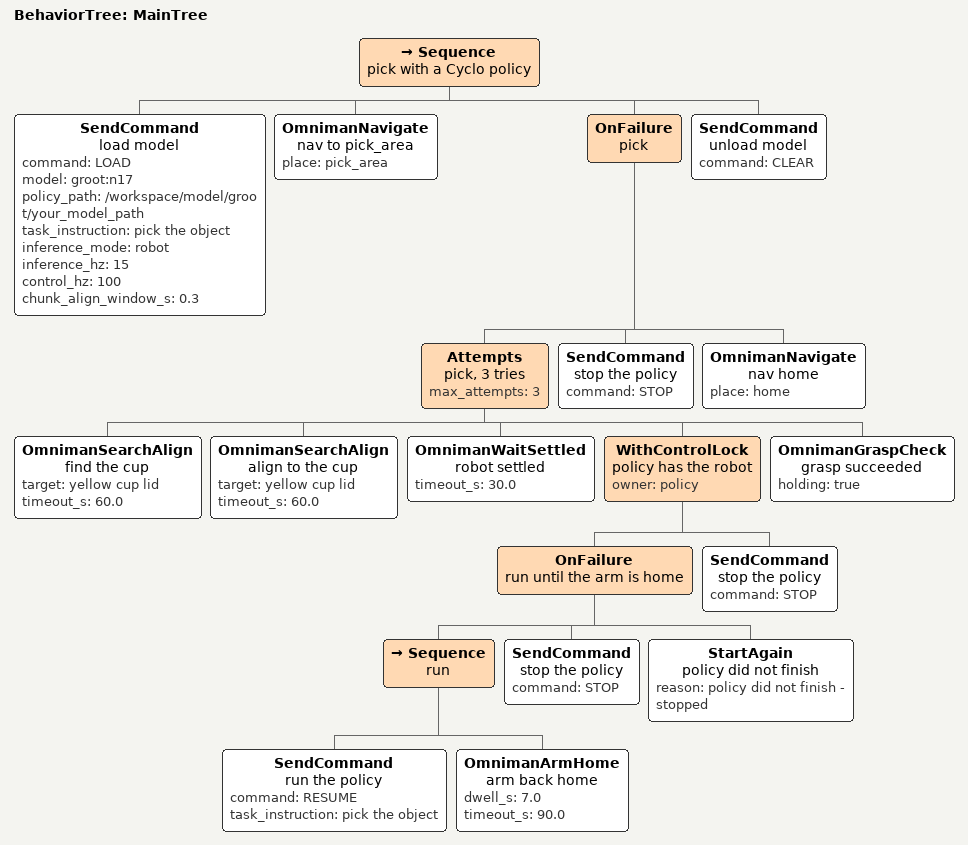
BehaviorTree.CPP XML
<?xml version="1.0" encoding="UTF-8"?>
<root BTCPP_format="4" main_tree_to_execute="MainTree">
  <BehaviorTree ID="MainTree">
    <Sequence name="pick with a Cyclo policy">
      <SendCommand name="load model" command="LOAD"
        model="groot:n17"
        policy_path="/workspace/model/groot/your_model_path"
        task_instruction="pick the object"
        inference_mode="robot"
        inference_hz="15"
        control_hz="100"
        chunk_align_window_s="0.3"/>
      <OmnimanNavigate name="nav to pick_area" place="pick_area"/>
      <OnFailure name="pick">
        <Attempts name="pick, 3 tries" max_attempts="3">
          <OmnimanSearchAlign name="find the cup" target="yellow cup lid" timeout_s="60.0"/>
          <OmnimanSearchAlign name="align to the cup" target="yellow cup lid" timeout_s="60.0"/>
          <OmnimanWaitSettled name="robot settled" timeout_s="30.0"/>
          <WithControlLock name="policy has the robot" owner="policy">
            <OnFailure name="run until the arm is home">
              <Sequence name="run">
                <SendCommand name="run the policy" command="RESUME" task_instruction="pick the object"/>
                <OmnimanArmHome name="arm back home" dwell_s="7.0" timeout_s="90.0"/>
              </Sequence>
              <!-- never leave it running: stop it, then fail this try -->
              <SendCommand name="stop the policy" command="STOP"/>
              <StartAgain name="policy did not finish" reason="policy did not finish - stopped"/>
            </OnFailure>
            <SendCommand name="stop the policy" command="STOP"/>
          </WithControlLock>
          <OmnimanGraspCheck name="grasp succeeded" holding="true"/>
        </Attempts>
        <SendCommand name="stop the policy" command="STOP"/>
        <OmnimanNavigate name="nav home" place="home"/>
      </OnFailure>
      <SendCommand name="unload model" command="CLEAR"/>
    </Sequence>
  </BehaviorTree>
</root>
